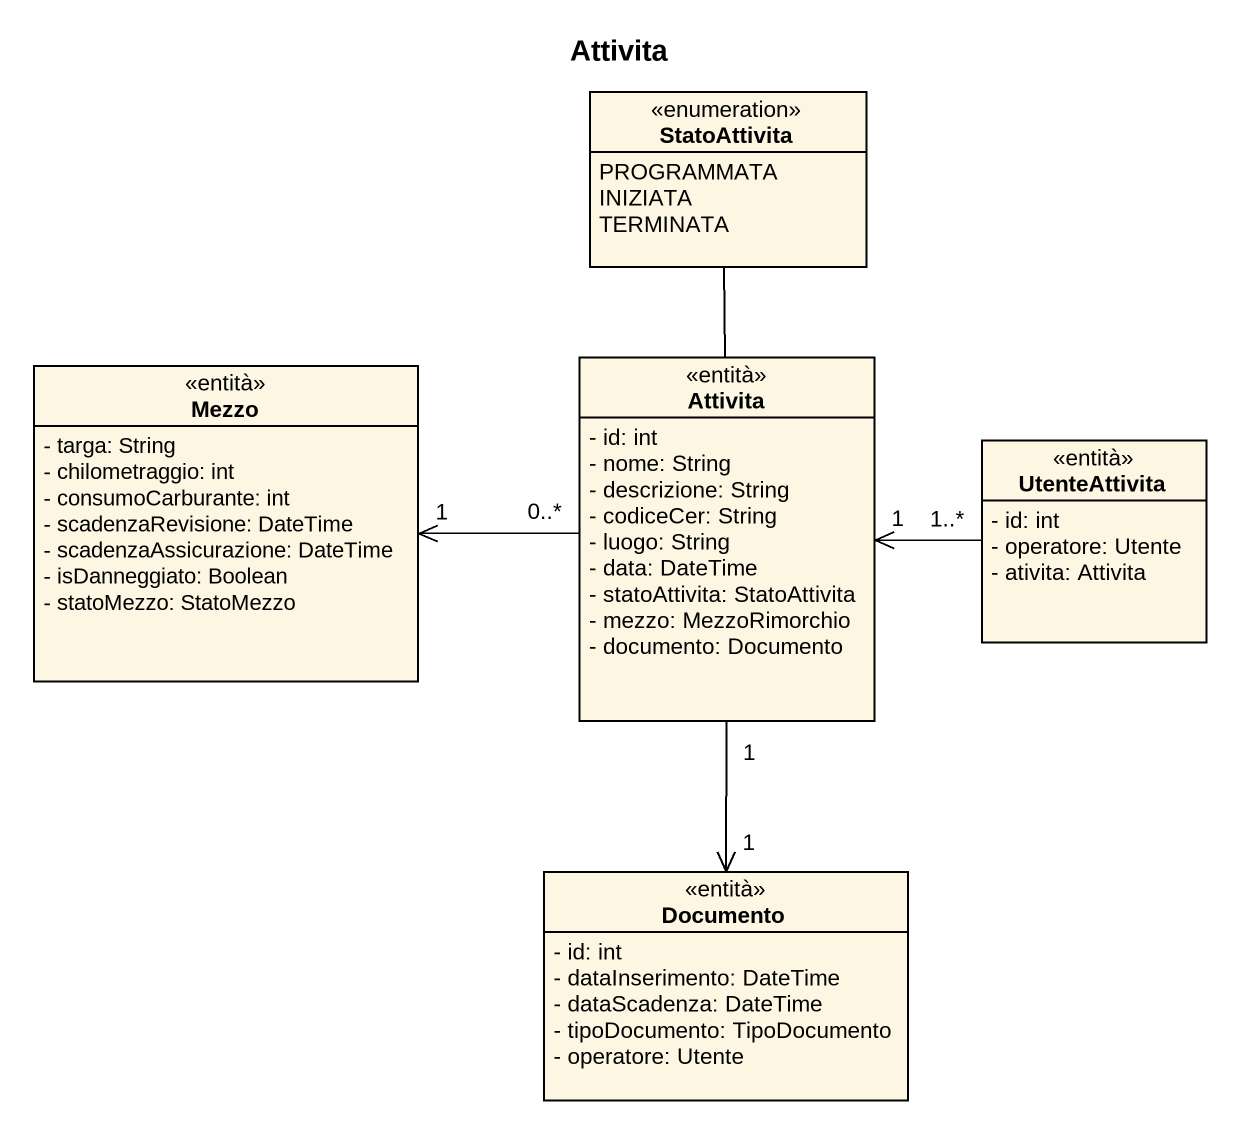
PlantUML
@startuml
title Attivita
hide circle
hide empty members
skinparam classAttributeIconSize 0
enum StatoAttivita {
  PROGRAMMATA
  INIZIATA
  TERMINATA
}
class Mezzo <<entità>> {
  - targa: String
  - chilometraggio: int
  - consumoCarburante: int
  - scadenzaRevisione: DateTime
  - scadenzaAssicurazione: DateTime
  - isDanneggiato: Boolean
  - statoMezzo: StatoMezzo
}
class Attivita <<entità>> {
  - id: int
  - nome: String
  - descrizione: String
  - codiceCer: String
  - luogo: String
  - data: DateTime
  - statoAttivita: StatoAttivita
  - mezzo: MezzoRimorchio
  - documento: Documento
}
class UtenteAttivita <<entità>> {
  - id: int
  - operatore: Utente
  - ativita: Attivita
}
class Documento <<entità>> {
  - id: int
  - dataInserimento: DateTime
  - dataScadenza: DateTime
  - tipoDocumento: TipoDocumento
  - operatore: Utente
}
StatoAttivita -- Attivita
Attivita "0..*" -left-> "1" Mezzo
UtenteAttivita "1..*" -left-> "1" Attivita
Documento "1" <-up- "1" Attivita
@enduml
